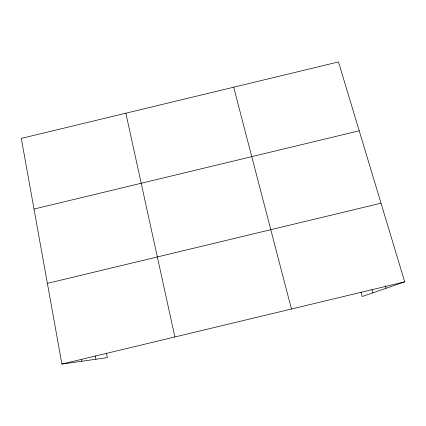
<?xml version="1.0" encoding="UTF-8"?>
<svg xmlns="http://www.w3.org/2000/svg" width="426" height="426" viewBox="0 0 426 426"><rect width="100%" height="100%" fill="white"/><g stroke="black" fill="none" stroke-linecap="round" stroke-linejoin="round"><path stroke-width="0.64" d="M106.484 353.186L107.352 357.638L61.898 364.065L21.3 138.407L338.473 61.935L404.7 281.847L362.228 296.512L360.982 292.14M34.011 209.065L359.209 130.787M47.382 283.375L381.014 203.207M61.898 364.065L404.7 281.847M385.306 285.787L386.047 288.29M371.983 289.637L372.91 292.827M233.688 87.197L291.437 309.01M125.846 113.199L174.884 336.966M95.296 356.003L95.919 359.256M81.499 359.326L81.861 361.243"/></g></svg>
